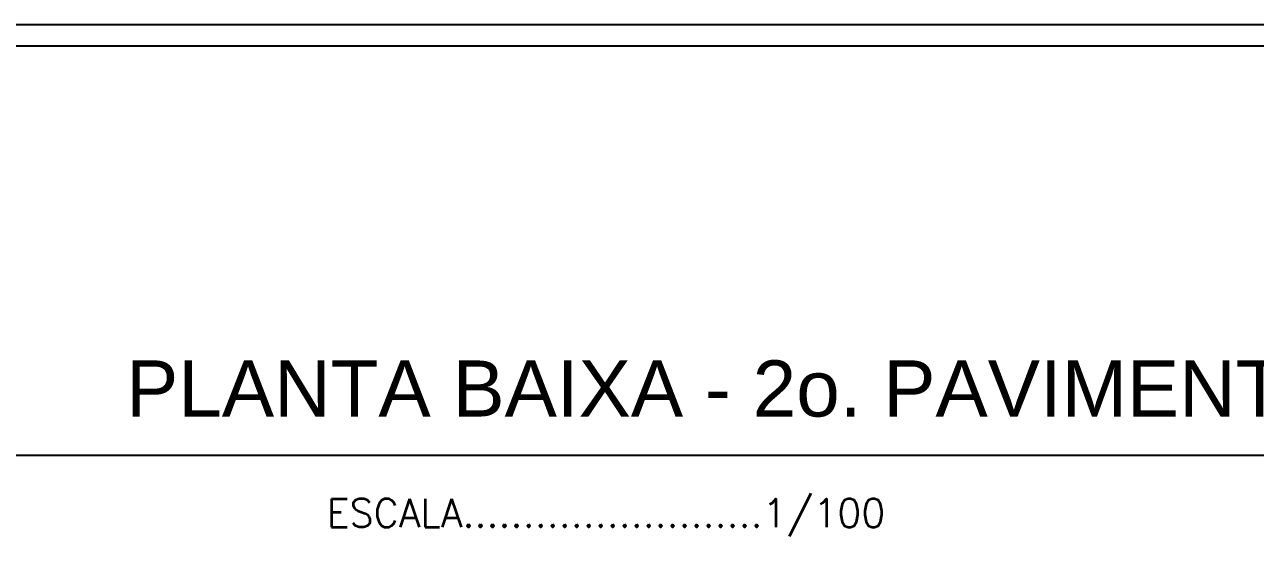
# Model space of a CAD drawing. Extents: x 1.6 to 100.8, y -3.3 to 55.9.
# Drawn here: x 17.62 to 26.4, y 41.06 to 44.71 of the extents above; entities that cross this region are included whole.
import ezdxf

# ---------------------------------------------------------------- set-up
doc = ezdxf.new("R2010")
doc.units = 0
doc.header["$MEASUREMENT"] = 0
doc.layers.get('0').update_dxf_attribs({"linetype": 'CONTINUOUS'})
doc.styles.add('ARIAL', font='arial.ttf')
doc.styles.add('ROMANS', font='romans.shx')

msp = doc.modelspace()

# ---------------------------------------------------------------- linework, layer by layer
at = {"color": 8, "linetype": 'Continuous', "ltscale": 0.5}
for p, q in [((7.1948, 44.71), (33.4948, 44.71)), ((7.0448, 44.56), (33.3448, 44.56))]:
    msp.add_line(p, q, dxfattribs=at)
at = {"color": 21}
msp.add_line((17.2677, 41.6398), (26.9925, 41.6398), dxfattribs=at)

# ---------------------------------------------------------------- texts
for s, height, style, p in [('PLANTA BAIXA - 2o. PAVIMENTO', 0.4, 'ARIAL', (18.3438, 41.9159)), ('ESCALA.........................1/100', 0.2, 'ROMANS', (19.7756, 41.1281))]:
    msp.add_text(s, height=height, dxfattribs=dict(at, style=style)).set_placement(p)

doc.saveas('drawing.dxf')
